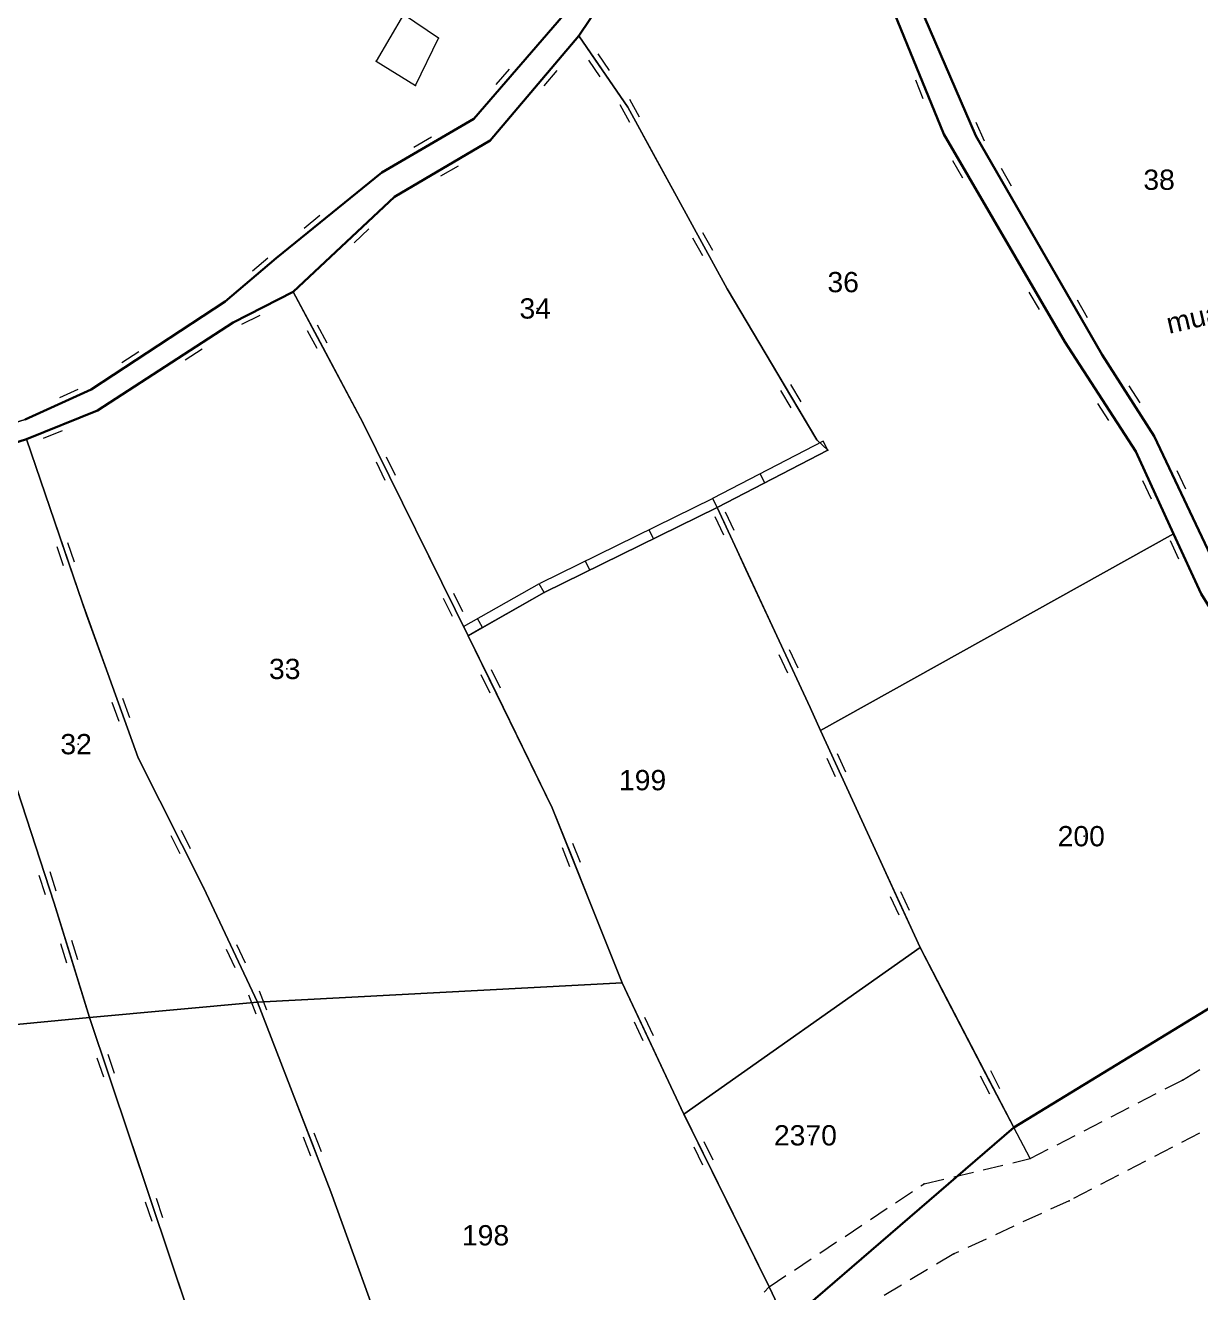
# Model space of a CAD drawing. Header units: millimetres. Extents: x 614452 to 616952, y 4151662 to 4153442.
# Drawn here: x 615077.7 to 615193.7, y 4151844.9 to 4151969.9 of the extents above; entities that cross this region are included whole.
import ezdxf
from ezdxf.xclip import XClip

# ---------------------------------------------------------------- set-up
doc = ezdxf.new("R2010")
doc.units = ezdxf.units.MM
doc.header["$XCLIPFRAME"] = 2
for name, color, linetype, lineweight in [('02_ADA_ALN_YENI', 7, 'Continuous', 30), ('03_PARSEL_ALN_ESKI', 18, 'Continuous', 0), ('03_PARSEL_ALN_YENI', 171, 'Continuous', 0), ('03_PARSEL_NO_ESKI', 5, 'Continuous', 0), ('03_PARSEL_SNR_YENI', 5, 'Continuous', 0), ('04_YAPI_SNR_TSCLSZ', 77, 'Continuous', 0), ('06_DETAY_SNR_PAFTA', 26, 'Continuous', 0), ('07_SNRTIP_GECERLI', 30, 'Continuous', 0), ('07_SNRTIP_SABIT', 18, 'Continuous', 0), ('NOKTA_DETAY_YENI', 171, 'Continuous', 0), ('NOKTA_PARSEL_YENI', 30, 'Continuous', 0), ('NOKTA_YAPI_TSCLSIZ', 77, 'Continuous', 0), ('YENER_NOT', 4, 'Continuous', 0)]:
    doc.layers.add(name, color=color, linetype=linetype, lineweight=lineweight)
doc.styles.get("Standard").update_dxf_attribs({"font": 'Arial'})

# ---------------------------------------------------------------- blocks, each defined once
blk = doc.blocks.new('fggg')
at = {"layer": '02_ADA_ALN_YENI', "color": 252}
for points in [[(615077.71, 4151931.03, 0), (615084.22, 4151933.99, 0), (615097.43, 4151942.68, 0), (615102.47, 4151946.96, 0), (615112.88, 4151955.4, 0), (615121.99, 4151960.7, 0), (615130.84, 4151970.93, 0), (615146.38, 4151994.32, 0), (615150.35, 4151994.41, 0), (615159.79, 4151994.09, 0), (615156.38, 4152014.35, 0), (615151.78, 4152018.55, 0), (615148.75, 4152027.73, 0), (615141.86, 4152041.47, 0), (615152.26, 4152033.59, 0), (615152.78, 4152027.01, 0), (615155, 4152021.73, 0), (615161.11, 4152015.29, 0), (615162.61, 4151993.11, 0), (615176.41, 4151994.14, 0), (615187.54, 4151994.02, 0), (615191.71, 4151994.48, 0), (615206.22, 4151996.42, 0)], [(615195.3, 4151916.33, 0), (615189.13, 4151929.39, 0), (615183.98, 4151937.42, 0), (615171.51, 4151959.01, 0), (615163.49, 4151977.6, 0), (615162.61, 4151990.04, 0), (615177.05, 4151992.08, 0), (615187, 4151990.39, 0), (615193.9, 4151990.12, 0)], [(615068.14, 4151926.03, 0), (615077.83, 4151929.11, 0), (615084.84, 4151931.93, 0), (615098.22, 4151940.61, 0), (615104.16, 4151943.62, 0), (615114.14, 4151952.99, 0), (615123.59, 4151958.55, 0), (615132.33, 4151968.9, 0), (615146.75, 4151990.29, 0), (615150.45, 4151991.98, 0), (615159.13, 4151992.18, 0), (615160.84, 4151977.64, 0), (615168.36, 4151959.17, 0), (615180.3, 4151938.7, 0), (615187.29, 4151927.87, 0), (615191.02, 4151919.76, 0), (615193.74, 4151913.85, 0), (615201.05, 4151902.08, 0), (615213.08, 4151884.27, 0), (615175.25, 4151861.18, 0), (615152.82, 4151841.86, 0)]]:
    blk.add_polyline3d(points, dxfattribs=at)
at = {"layer": '03_PARSEL_ALN_ESKI', "color": 252}
for p in [(615189.8, 4151954.69), (615158.62, 4151944.59), (615128.23, 4151941.99), (615103.51, 4151906.43), (615082.92, 4151899.01), (615138.93, 4151895.46), (615182.22, 4151889.93), (615155.09, 4151860.42), (615123.42, 4151850.56)]:
    blk.add_point(p, dxfattribs=at)
at = {"layer": '03_PARSEL_ALN_YENI', "color": 252}
for points in [[(615119.92, 4151994.49, 0), (615130.84, 4151970.93, 0), (615121.99, 4151960.7, 0), (615112.88, 4151955.4, 0), (615102.47, 4151946.96, 0), (615097.43, 4151942.68, 0), (615084.22, 4151933.99, 0), (615077.71, 4151931.03, 0), (615067.33, 4151927.83, 0), (615049.7, 4151929.65, 0), (615052.23, 4151960.2, 0), (615037.54, 4151967.15, 0), (615024.95, 4151970.29, 0), (615013.5, 4151975.81, 0), (615016.86, 4151988.58, 0), (615047.6, 4151996.24, 0), (615066.86, 4151999.62, 0), (615079.72, 4152001.67, 0), (615113.75, 4152012, 0), (615119.92, 4151994.49, 0)], [(615168.36, 4151959.17, 0), (615180.3, 4151938.7, 0), (615187.29, 4151927.87, 0), (615191.02, 4151919.76, 0), (615156.2, 4151900.37, 0), (615155.16, 4151902.63, 0), (615145.99, 4151922.34, 0), (615156.9, 4151928, 0), (615155.83, 4151929.04, 0), (615146.98, 4151943.93, 0), (615137.17, 4151961.85, 0), (615132.33, 4151968.9, 0), (615146.75, 4151990.29, 0), (615150.45, 4151991.98, 0), (615159.13, 4151992.18, 0), (615160.84, 4151977.64, 0), (615168.36, 4151959.17, 0)], [(615194.63, 4151976.7, 0), (615205.15, 4151960.2, 0), (615221, 4151934.6, 0), (615222.07, 4151932.88, 0), (615225.88, 4151925.76, 0), (615195.3, 4151916.33, 0), (615189.13, 4151929.39, 0), (615183.98, 4151937.42, 0), (615171.51, 4151959.01, 0), (615163.49, 4151977.6, 0), (615162.61, 4151990.04, 0), (615177.05, 4151992.08, 0), (615187, 4151990.39, 0), (615193.9, 4151990.12, 0), (615194.63, 4151976.7, 0)], [(615114.14, 4151952.99, 0), (615123.59, 4151958.55, 0), (615132.33, 4151968.9, 0), (615137.17, 4151961.85, 0), (615146.98, 4151943.93, 0), (615155.83, 4151929.04, 0), (615156.9, 4151928, 0), (615145.99, 4151922.34, 0), (615128.93, 4151913.97, 0), (615121.42, 4151909.71, 0), (615111.05, 4151930.69, 0), (615104.16, 4151943.62, 0), (615114.14, 4151952.99, 0)], [(615136.61, 4151875.46, 0), (615100.64, 4151873.55, 0), (615095.3, 4151884.87, 0), (615088.86, 4151897.67, 0), (615083.32, 4151913, 0), (615077.83, 4151929.11, 0), (615084.84, 4151931.93, 0), (615098.22, 4151940.61, 0), (615104.16, 4151943.62, 0), (615111.05, 4151930.69, 0), (615121.42, 4151909.71, 0), (615129.71, 4151892.74, 0), (615136.61, 4151875.46, 0)], [(615080.55, 4151883.31, 0), (615073.68, 4151904.33, 0), (615068.14, 4151926.03, 0), (615077.83, 4151929.11, 0), (615083.32, 4151913, 0), (615088.86, 4151897.67, 0), (615095.3, 4151884.87, 0), (615100.64, 4151873.55, 0), (615084.04, 4151872.05, 0), (615080.55, 4151883.31, 0)], [(615084.04, 4151872.05, 0), (615058.94, 4151869.63, 0), (615057.88, 4151874.28, 0), (615053.52, 4151893.93, 0), (615049.65, 4151912.85, 0), (615049.53, 4151928.12, 0), (615068.14, 4151926.03, 0), (615073.68, 4151904.33, 0), (615080.55, 4151883.31, 0), (615084.04, 4151872.05, 0)], [(615145.99, 4151922.34, 0), (615155.16, 4151902.63, 0), (615156.2, 4151900.37, 0), (615166.03, 4151878.94, 0), (615142.71, 4151862.52, 0), (615136.61, 4151875.46, 0), (615129.71, 4151892.74, 0), (615121.42, 4151909.71, 0), (615128.93, 4151913.97, 0), (615145.99, 4151922.34, 0)], [(615156.2, 4151900.37, 0), (615191.02, 4151919.76, 0), (615193.74, 4151913.85, 0), (615201.05, 4151902.08, 0), (615213.08, 4151884.27, 0), (615175.25, 4151861.18, 0), (615166.03, 4151878.94, 0), (615156.2, 4151900.37, 0)], [(615151.11, 4151845.47, 0), (615142.71, 4151862.52, 0), (615166.03, 4151878.94, 0), (615175.25, 4151861.18, 0), (615152.82, 4151841.86, 0), (615151.11, 4151845.47, 0)], [(615152.82, 4151841.86, 0), (615124.09, 4151816.59, 0), (615121.58, 4151820.27, 0), (615113.89, 4151838.2, 0), (615107.87, 4151854.84, 0), (615100.64, 4151873.55, 0), (615136.61, 4151875.46, 0), (615142.71, 4151862.52, 0), (615151.11, 4151845.47, 0), (615152.82, 4151841.86, 0)], [(615094.03, 4151842.3, 0), (615084.04, 4151872.05, 0), (615100.64, 4151873.55, 0), (615107.87, 4151854.84, 0), (615113.89, 4151838.2, 0), (615121.58, 4151820.27, 0), (615124.09, 4151816.59, 0), (615106.32, 4151806.16, 0), (615103.65, 4151811.56, 0), (615094.03, 4151842.3, 0)], [(615058.94, 4151869.63, 0), (615084.04, 4151872.05, 0), (615094.03, 4151842.3, 0), (615103.65, 4151811.56, 0), (615106.32, 4151806.16, 0), (615077.83, 4151786.04, 0), (615075.62, 4151793.57, 0), (615074.01, 4151804.44, 0), (615071.83, 4151819.13, 0), (615066.24, 4151837.21, 0), (615064.55, 4151844.84, 0), (615062.73, 4151853.06, 0), (615058.94, 4151869.63, 0)]]:
    blk.add_polyline3d(points, close=True, dxfattribs=at)
at = {"layer": '03_PARSEL_SNR_YENI', "color": 252}
for p, q in [((615135.57, 4151973.71, 0.95), (615132.33, 4151968.9, 0.95)), ((615166.48, 4151963.81, 0.95), (615162.7, 4151973.07, 0.95)), ((615165.47, 4151973.01, 0.95), (615169.43, 4151963.83, 0.95)), ((615125.26, 4151964.48, 0.95), (615130.84, 4151970.93, 0.95)), ((615132.33, 4151968.9, 0.95), (615129.11, 4151965.08, 0.95)), ((615134.34, 4151965.97, 0.95), (615132.33, 4151968.9, 0.95)), ((615134.44, 4151964.83, 0.95), (615133.31, 4151966.48, 0.95)), ((615135.37, 4151965.47, 0.95), (615134.24, 4151967.12, 0.95)), ((615129.11, 4151965.08, 0.95), (615123.59, 4151958.55, 0.95)), ((615124.18, 4151964.09, 0.95), (615125.49, 4151965.61, 0.95)), ((615130.18, 4151965.48, 0.95), (615128.89, 4151963.96, 0.95)), ((615137.17, 4151961.85, 0.95), (615134.34, 4151965.97, 0.95)), ((615121.99, 4151960.7, 0.95), (615125.26, 4151964.48, 0.95)), ((615166.33, 4151962.67, 0.95), (615165.58, 4151964.52, 0.95)), ((615168.36, 4151959.17, 0.95), (615166.48, 4151963.81, 0.95)), ((615169.43, 4151963.83, 0.95), (615171.41, 4151959.24, 0.95)), ((615138.34, 4151960.87, 0.95), (615137.38, 4151962.62, 0.95)), ((615137.36, 4151960.33, 0.95), (615136.4, 4151962.08, 0.95)), ((615137.37, 4151961.47, 0.95), (615137.17, 4151961.85, 0.95)), ((615139.77, 4151957.09, 0.95), (615137.37, 4151961.47, 0.95)), ((615117.2, 4151957.92, 0.95), (615121.99, 4151960.7, 0.95)), ((615171.53, 4151960.38, 0.95), (615172.33, 4151958.54, 0.95)), ((615116.06, 4151957.9, 0.95), (615117.79, 4151958.91, 0.95)), ((615123.59, 4151958.55, 0.95), (615119.28, 4151956.02, 0.95)), ((615170.23, 4151955.98, 0.95), (615168.36, 4151959.17, 0.95)), ((615171.41, 4151959.24, 0.95), (615171.51, 4151959.01, 0.95)), ((615171.51, 4151959.01, 0.95), (615174.01, 4151954.68, 0.95)), ((615112.88, 4151955.4, 0.95), (615117.2, 4151957.92, 0.95)), ((615120.43, 4151956.04, 0.95), (615118.7, 4151955.03, 0.95)), ((615144.58, 4151948.32, 0.95), (615139.77, 4151957.09, 0.95)), ((615170.24, 4151954.84, 0.95), (615169.24, 4151956.56, 0.95)), ((615106.35, 4151950.11, 0.95), (615112.88, 4151955.4, 0.95)), ((615119.28, 4151956.02, 0.95), (615114.14, 4151952.99, 0.95)), ((615172.74, 4151951.66, 0.95), (615170.23, 4151955.98, 0.95)), ((615174, 4151955.83, 0.95), (615175, 4151954.1, 0.95)), ((615174.01, 4151954.68, 0.95), (615179.01, 4151946.03, 0.95)), ((615114.14, 4151952.99, 0.95), (615110.49, 4151949.57, 0.95)), ((615105.22, 4151949.92, 0.95), (615106.78, 4151951.18, 0.95)), ((615177.78, 4151943.02, 0.95), (615172.74, 4151951.66, 0.95)), ((615102.47, 4151946.96, 0.95), (615106.35, 4151950.11, 0.95)), ((615111.6, 4151949.84, 0.95), (615110.15, 4151948.48, 0.95)), ((615110.49, 4151949.57, 0.95), (615104.16, 4151943.62, 0.95)), ((615144.56, 4151947.17, 0.95), (615143.6, 4151948.92, 0.95)), ((615145.55, 4151947.71, 0.95), (615144.59, 4151949.46, 0.95)), ((615146.98, 4151943.93, 0.95), (615144.58, 4151948.32, 0.95)), ((615100.12, 4151945.7, 0.95), (615101.64, 4151947, 0.95)), ((615101.24, 4151945.92, 0.95), (615102.47, 4151946.96, 0.95)), ((615097.43, 4151942.68, 0.95), (615101.24, 4151945.92, 0.95)), ((615179.01, 4151946.03, 0.95), (615181.52, 4151941.7, 0.95)), ((615104.16, 4151943.62, 0.95), (615099.7, 4151941.36, 0.95)), ((615104.16, 4151943.62, 0.95), (615106.51, 4151939.21, 0.95)), ((615148.16, 4151941.94, 0.95), (615146.98, 4151943.93, 0.95)), ((615177.8, 4151941.88, 0.95), (615176.79, 4151943.6, 0.95)), ((615096.75, 4151942.23, 0.95), (615097.43, 4151942.68, 0.95)), ((615180.3, 4151938.7, 0.95), (615177.78, 4151943.02, 0.95)), ((615181.5, 4151942.84, 0.95), (615182.5, 4151941.11, 0.95)), ((615088.4, 4151936.74, 0.95), (615096.75, 4151942.23, 0.95)), ((615099.7, 4151941.36, 0.95), (615098.22, 4151940.61, 0.95)), ((615100.84, 4151941.31, 0.95), (615099.06, 4151940.41, 0.95)), ((615153.27, 4151933.34, 0.95), (615148.16, 4151941.94, 0.95)), ((615181.52, 4151941.7, 0.95), (615183.98, 4151937.42, 0.95)), ((615098.22, 4151940.61, 0.95), (615094.03, 4151937.89, 0.95)), ((615105.54, 4151939.83, 0.95), (615106.48, 4151938.07, 0.95)), ((615106.53, 4151940.36, 0.95), (615107.47, 4151938.59, 0.95)), ((615106.51, 4151939.21, 0.95), (615111.05, 4151930.69, 0.95)), ((615184.57, 4151932.07, 0.95), (615180.3, 4151938.7, 0.95)), ((615094.03, 4151937.89, 0.95), (615085.64, 4151932.45, 0.95)), ((615087.25, 4151936.66, 0.95), (615088.93, 4151937.76, 0.95)), ((615095.17, 4151937.96, 0.95), (615093.49, 4151936.88, 0.95)), ((615183.98, 4151937.42, 0.95), (615186.68, 4151933.21, 0.95)), ((615084.22, 4151933.99, 0.95), (615088.4, 4151936.74, 0.95)), ((615081.12, 4151933.2, 0.95), (615082.94, 4151934.03, 0.95)), ((615082.26, 4151933.1, 0.95), (615084.22, 4151933.99, 0.95)), ((615153.3, 4151932.19, 0.95), (615152.28, 4151933.91, 0.95)), ((615154.27, 4151932.77, 0.95), (615153.25, 4151934.49, 0.95)), ((615186.61, 4151934.36, 0.95), (615187.69, 4151932.67, 0.95)), ((615077.71, 4151931.03, 0.95), (615082.26, 4151933.1, 0.95)), ((615085.64, 4151932.45, 0.95), (615084.84, 4151931.93, 0.95)), ((615155.83, 4151929.04, 0.95), (615153.27, 4151933.34, 0.95)), ((615184.64, 4151930.93, 0.95), (615183.56, 4151932.61, 0.95)), ((615186.68, 4151933.21, 0.95), (615189.13, 4151929.39, 0.95)), ((615084.84, 4151931.93, 0.95), (615080.2, 4151930.07, 0.95)), ((615187.29, 4151927.87, 0.95), (615184.57, 4151932.07, 0.95)), ((615080.2, 4151930.07, 0.95), (615077.83, 4151929.11, 0.95)), ((615081.34, 4151929.92, 0.95), (615079.48, 4151929.17, 0.95)), ((615111.05, 4151930.69, 0.95), (615113.26, 4151926.21, 0.95)), ((615077.83, 4151929.11, 0.95), (615073.06, 4151927.6, 0.95)), ((615078.48, 4151927.2, 0.95), (615077.83, 4151929.11, 0.95)), ((615156.44, 4151928.89, 0.95), (615145.53, 4151923.23, 0.95)), ((615156.9, 4151928, 0.95), (615155.83, 4151929.04, 0.95)), ((615156.9, 4151928, 0.95), (615156.44, 4151928.89, 0.95)), ((615189.13, 4151929.39, 0.95), (615191.26, 4151924.87, 0.95)), ((615113.32, 4151927.35, 0.95), (615114.21, 4151925.56, 0.95)), ((615156.9, 4151928, 0.95), (615150.69, 4151924.78, 0.95)), ((615188.93, 4151924.3, 0.95), (615187.29, 4151927.87, 0.95)), ((615081.7, 4151917.73, 0.95), (615078.48, 4151927.2, 0.95)), ((615112.32, 4151926.85, 0.95), (615113.2, 4151925.06, 0.95)), ((615113.26, 4151926.21, 0.95), (615117.7, 4151917.24, 0.95)), ((615150.69, 4151924.78, 0.95), (615150.23, 4151925.67, 0.95)), ((615188.84, 4151923.16, 0.95), (615188, 4151924.98, 0.95)), ((615191.26, 4151924.87, 0.95), (615195.3, 4151916.33, 0.95)), ((615191.34, 4151926.02, 0.95), (615192.2, 4151924.21, 0.95)), ((615150.69, 4151924.78, 0.95), (615145.99, 4151922.34, 0.95)), ((615191.02, 4151919.76, 0.95), (615188.93, 4151924.3, 0.95)), ((615145.55, 4151923.24, 0.95), (615128.49, 4151914.87, 0.95)), ((615145.99, 4151922.34, 0.95), (615139.71, 4151919.26, 0.95)), ((615145.99, 4151922.34, 0.95), (615145.55, 4151923.24, 0.95)), ((615146.73, 4151920.76, 0.95), (615145.99, 4151922.34, 0.95)), ((615146.64, 4151919.62, 0.95), (615145.79, 4151921.43, 0.95)), ((615147.66, 4151920.1, 0.95), (615146.81, 4151921.91, 0.95)), ((615139.71, 4151919.26, 0.95), (615139.27, 4151920.16, 0.95)), ((615148.83, 4151916.23, 0.95), (615146.73, 4151920.76, 0.95)), ((615082.56, 4151916.96, 0.95), (615081.91, 4151918.86, 0.95)), ((615139.71, 4151919.26, 0.95), (615133.42, 4151916.17, 0.95)), ((615191.56, 4151917.25, 0.95), (615190.72, 4151919.06, 0.95)), ((615191.65, 4151918.39, 0.95), (615191.02, 4151919.76, 0.95)), ((615081.49, 4151916.6, 0.95), (615080.85, 4151918.49, 0.95)), ((615083.32, 4151913, 0.95), (615081.7, 4151917.73, 0.95)), ((615193.74, 4151913.85, 0.95), (615191.65, 4151918.39, 0.95)), ((615117.7, 4151917.24, 0.95), (615119.91, 4151912.76, 0.95)), ((615133.42, 4151916.17, 0.95), (615128.93, 4151913.97, 0.95)), ((615133.42, 4151916.17, 0.95), (615132.98, 4151917.07, 0.95)), ((615153.05, 4151907.16, 0.95), (615148.83, 4151916.23, 0.95)), ((615128.43, 4151914.84, 0.95), (615120.93, 4151910.58, 0.95)), ((615128.93, 4151913.97, 0.95), (615128.43, 4151914.84, 0.95)), ((615119.97, 4151913.91, 0.95), (615120.86, 4151912.11, 0.95)), ((615128.93, 4151913.97, 0.95), (615122.84, 4151910.52, 0.95)), ((615083.76, 4151911.77, 0.95), (615083.32, 4151913, 0.95)), ((615118.96, 4151913.41, 0.95), (615119.85, 4151911.62, 0.95)), ((615119.91, 4151912.76, 0.95), (615121.42, 4151909.71, 0.95)), ((615087.16, 4151902.37, 0.95), (615083.76, 4151911.77, 0.95)), ((615122.84, 4151910.52, 0.95), (615122.34, 4151911.39, 0.95)), ((615122.84, 4151910.52, 0.95), (615121.42, 4151909.71, 0.95)), ((615121.42, 4151909.71, 0.95), (615123.61, 4151905.22, 0.95)), ((615152.96, 4151906.02, 0.95), (615152.12, 4151907.83, 0.95)), ((615153.98, 4151906.49, 0.95), (615153.14, 4151908.31, 0.95)), ((615123.68, 4151906.37, 0.95), (615124.56, 4151904.57, 0.95)), ((615155.16, 4151902.63, 0.95), (615153.05, 4151907.16, 0.95)), ((615122.67, 4151905.87, 0.95), (615123.55, 4151904.08, 0.95)), ((615123.61, 4151905.22, 0.95), (615128, 4151896.24, 0.95)), ((615086.97, 4151901.24, 0.95), (615086.29, 4151903.12, 0.95)), ((615088.86, 4151897.67, 0.95), (615087.16, 4151902.37, 0.95)), ((615088.03, 4151901.62, 0.95), (615087.35, 4151903.5, 0.95)), ((615156.2, 4151900.37, 0.95), (615155.16, 4151902.63, 0.95)), ((615157.78, 4151896.92, 0.95), (615156.2, 4151900.37, 0.95)), ((615075.23, 4151899.58, 0.95), (615078.34, 4151890.07, 0.95)), ((615093.05, 4151889.33, 0.95), (615088.86, 4151897.67, 0.95)), ((615157.68, 4151895.78, 0.95), (615156.85, 4151897.59, 0.95)), ((615158.7, 4151896.25, 0.95), (615157.87, 4151898.06, 0.95)), ((615128, 4151896.24, 0.95), (615129.71, 4151892.74, 0.95)), ((615159.86, 4151892.38, 0.95), (615157.78, 4151896.92, 0.95)), ((615129.71, 4151892.74, 0.95), (615131.57, 4151888.09, 0.95)), ((615164.03, 4151883.29, 0.95), (615159.86, 4151892.38, 0.95)), ((615078.34, 4151890.07, 0.95), (615079.9, 4151885.32, 0.95)), ((615093, 4151888.19, 0.95), (615092.1, 4151889.97, 0.95)), ((615094.01, 4151888.69, 0.95), (615093.11, 4151890.48, 0.95)), ((615095.3, 4151884.87, 0.95), (615093.05, 4151889.33, 0.95)), ((615130.68, 4151888.81, 0.95), (615131.42, 4151886.95, 0.95)), ((615131.72, 4151889.23, 0.95), (615132.46, 4151887.37, 0.95)), ((615131.57, 4151888.09, 0.95), (615135.27, 4151878.8, 0.95)), ((615079.05, 4151886.1, 0.95), (615079.67, 4151884.19, 0.95)), ((615080.12, 4151886.44, 0.95), (615080.74, 4151884.54, 0.95)), ((615079.9, 4151885.32, 0.95), (615080.55, 4151883.31, 0.95)), ((615098.5, 4151878.08, 0.95), (615095.3, 4151884.87, 0.95)), ((615163.94, 4151882.14, 0.95), (615163.1, 4151883.96, 0.95)), ((615164.96, 4151882.61, 0.95), (615164.13, 4151884.43, 0.95)), ((615080.55, 4151883.31, 0.95), (615082.03, 4151878.54, 0.95)), ((615166.12, 4151878.74, 0.95), (615164.03, 4151883.29, 0.95)), ((615081.2, 4151879.33, 0.95), (615081.79, 4151877.42, 0.95)), ((615082.03, 4151878.54, 0.95), (615084.04, 4151872.05, 0.95)), ((615082.27, 4151879.66, 0.95), (615082.87, 4151877.75, 0.95)), ((615098.42, 4151876.93, 0.95), (615097.57, 4151878.74, 0.95)), ((615099.44, 4151877.41, 0.95), (615098.59, 4151879.22, 0.95)), ((615135.27, 4151878.8, 0.95), (615136.61, 4151875.46, 0.95)), ((615168.33, 4151874.49, 0.95), (615166.12, 4151878.74, 0.95)), ((615100.64, 4151873.55, 0.95), (615098.5, 4151878.08, 0.95)), ((615136.61, 4151875.46, 0.95), (615138.74, 4151870.94, 0.95)), ((615100.49, 4151872.36, 0.95), (615099.77, 4151874.23, 0.95)), ((615100.66, 4151873.5, 0.95), (615100.64, 4151873.55, 0.95)), ((615101.54, 4151872.77, 0.95), (615100.82, 4151874.63, 0.95)), ((615172.94, 4151865.62, 0.95), (615168.33, 4151874.49, 0.95)), ((615102.46, 4151868.83, 0.95), (615100.66, 4151873.5, 0.95)), ((615084.04, 4151872.05, 0.95), (615085.63, 4151867.31, 0.95)), ((615137.8, 4151871.6, 0.95), (615138.65, 4151869.79, 0.95)), ((615138.82, 4151872.08, 0.95), (615139.67, 4151870.27, 0.95)), ((615138.74, 4151870.94, 0.95), (615142.4, 4151863.14, 0.95)), ((615106.07, 4151859.51, 0.95), (615102.46, 4151868.83, 0.95)), ((615084.78, 4151868.08, 0.95), (615085.42, 4151866.18, 0.95)), ((615085.63, 4151867.31, 0.95), (615088.81, 4151857.83, 0.95)), ((615085.85, 4151868.44, 0.95), (615086.48, 4151866.54, 0.95)), ((615172.9, 4151864.47, 0.95), (615171.98, 4151866.25, 0.95)), ((615173.9, 4151864.99, 0.95), (615172.98, 4151866.77, 0.95)), ((615175.25, 4151861.18, 0.95), (615172.94, 4151865.62, 0.95)), ((615142.4, 4151863.14, 0.95), (615144.61, 4151858.65, 0.95)), ((615176.88, 4151858.12, 0.95), (615175.25, 4151861.18, 0.95)), ((615105.9, 4151858.37, 0.95), (615105.18, 4151860.24, 0.95)), ((615106.95, 4151858.78, 0.95), (615106.23, 4151860.64, 0.95)), ((615144.68, 4151859.8, 0.95), (615145.56, 4151858.01, 0.95)), ((615107.87, 4151854.84, 0.95), (615106.07, 4151859.51, 0.95)), ((615143.67, 4151859.3, 0.95), (615144.55, 4151857.51, 0.95)), ((615144.61, 4151858.65, 0.95), (615149.04, 4151849.68, 0.95)), ((615088.81, 4151857.83, 0.95), (615090.41, 4151853.09, 0.95)), ((615108.79, 4151852.3, 0.95), (615107.87, 4151854.84, 0.95)), ((615089.55, 4151853.86, 0.95), (615090.19, 4151851.96, 0.95)), ((615090.62, 4151854.22, 0.95), (615091.26, 4151852.32, 0.95)), ((615090.41, 4151853.09, 0.95), (615093.59, 4151843.61, 0.95)), ((615112.19, 4151842.9, 0.95), (615108.79, 4151852.3, 0.95)), ((615149.04, 4151849.68, 0.95), (615151.11, 4151845.47, 0.95))]:
    blk.add_line(p, q, dxfattribs=at)
for p in [(615132.33, 4151968.9, 612.29), (615132.33, 4151968.9, 612.29), (615132.33, 4151968.9, 612.29), (615137.17, 4151961.85, 611.84), (615137.17, 4151961.85, 611.84), (615121.99, 4151960.7, 613.17), (615121.99, 4151960.7, 613.17), (615123.59, 4151958.55, 611.98), (615123.59, 4151958.55, 611.98), (615168.36, 4151959.17, 611.8), (615168.36, 4151959.17, 611.8), (615171.51, 4151959.01, 611.92), (615171.51, 4151959.01, 611.92), (615112.88, 4151955.4, 613.46), (615112.88, 4151955.4, 613.46), (615114.14, 4151952.99, 611.99), (615114.14, 4151952.99, 611.99), (615102.47, 4151946.96, 612.7), (615102.47, 4151946.96, 612.7), (615104.16, 4151943.62, 611.66), (615104.16, 4151943.62, 611.66), (615104.16, 4151943.62, 611.66), (615146.98, 4151943.93, 610.83), (615146.98, 4151943.93, 610.83), (615097.43, 4151942.68, 613.79), (615097.43, 4151942.68, 613.79), (615098.22, 4151940.61, 611.88), (615098.22, 4151940.61, 611.88), (615180.3, 4151938.7, 609.88), (615180.3, 4151938.7, 609.88), (615183.98, 4151937.42, 609.7), (615183.98, 4151937.42, 609.7), (615084.22, 4151933.99, 613.44), (615084.22, 4151933.99, 613.44), (615084.84, 4151931.93, 611.45), (615084.84, 4151931.93, 611.45), (615111.05, 4151930.69, 610.24), (615111.05, 4151930.69, 610.24), (615077.83, 4151929.11, 611.14), (615077.83, 4151929.11, 611.14), (615077.83, 4151929.11, 611.14), (615155.83, 4151929.04, 610.74), (615155.83, 4151929.04, 610.74), (615189.13, 4151929.39, 609.05), (615189.13, 4151929.39, 609.05), (615156.9, 4151928, 609.31), (615156.9, 4151928, 609.31), (615187.29, 4151927.87, 609.13), (615187.29, 4151927.87, 609.13), (615145.99, 4151922.34, 611.03), (615145.99, 4151922.34, 611.03), (615145.99, 4151922.34, 611.03), (615191.02, 4151919.76, 609.13), (615191.02, 4151919.76, 608.75), (615128.93, 4151913.97, 610.35), (615128.93, 4151913.97, 610.35), (615083.32, 4151913, 609.51), (615083.32, 4151913, 609.51), (615121.42, 4151909.71, 609.32), (615121.42, 4151909.71, 609.32), (615121.42, 4151909.71, 609.32), (615155.16, 4151902.63, 608.41), (615155.16, 4151902.63, 608.41), (615156.2, 4151900.37, 608.41), (615156.2, 4151900.37, 608.12), (615088.86, 4151897.67, 608.78), (615088.86, 4151897.67, 608.78), (615129.71, 4151892.74, 608.41), (615129.71, 4151892.74, 608.41), (615095.3, 4151884.87, 608.05), (615095.3, 4151884.87, 608.05), (615080.55, 4151883.31, 608.03), (615080.55, 4151883.31, 608.03), (615166.12, 4151878.74, 608.12), (615166.12, 4151878.74, 608.12), (615136.61, 4151875.46, 608.35), (615136.61, 4151875.46, 608.35), (615100.64, 4151873.55, 607.94), (615100.64, 4151873.55, 607.94), (615084.04, 4151872.05, 607.8), (615084.04, 4151872.05, 607.8), (615142.4, 4151863.14, 607.83), (615142.4, 4151863.14, 607.83), (615175.25, 4151861.18, 608.12), (615175.25, 4151861.18, 607.27), (615176.88, 4151858.12, 607.27), (615107.87, 4151854.84, 608.08), (615107.87, 4151854.84, 608.08), (615151.11, 4151845.47, 607.24)]:
    blk.add_point(p, dxfattribs=at)
at = {"layer": '04_YAPI_SNR_TSCLSZ', "color": 252}
for p, q in [((615115.02, 4151970.99, 617.72), (615112.33, 4151966.37, 618.09)), ((615118.5, 4151968.64, 615.53), (615115.02, 4151970.99, 617.72)), ((615116.23, 4151964, 616.74), (615118.5, 4151968.64, 615.53)), ((615112.33, 4151966.37, 618.09), (615116.23, 4151964, 616.74))]:
    blk.add_line(p, q, dxfattribs=at)
at = {"layer": '06_DETAY_SNR_PAFTA', "color": 252}
for p, q in [((615191.92, 4151865.87, 0.95), (615193.63, 4151866.91, 0.95)), ((615190.21, 4151864.99, 0.95), (615191.92, 4151865.87, 0.95)), ((615187.55, 4151863.62, 0.95), (615189.32, 4151864.53, 0.95)), ((615184.88, 4151862.24, 0.95), (615186.66, 4151863.16, 0.95)), ((615182.21, 4151860.87, 0.95), (615183.99, 4151861.78, 0.95)), ((615179.55, 4151859.49, 0.95), (615181.32, 4151860.41, 0.95)), ((615193.58, 4151860.62, 0.95), (615191.8, 4151859.7, 0.95)), ((615176.88, 4151858.12, 0.95), (615178.66, 4151859.04, 0.95)), ((615190.92, 4151859.24, 0.95), (615189.14, 4151858.32, 0.95)), ((615172.25, 4151857.02, 0.95), (615174.19, 4151857.48, 0.95)), ((615175.17, 4151857.71, 0.95), (615176.88, 4151858.12, 0.95)), ((615188.25, 4151857.86, 0.95), (615186.48, 4151856.94, 0.95)), ((615166.41, 4151855.64, 0.95), (615168.35, 4151856.1, 0.95)), ((615169.33, 4151856.33, 0.95), (615171.27, 4151856.79, 0.95)), ((615185.59, 4151856.48, 0.95), (615183.81, 4151855.56, 0.95)), ((615163.6, 4151853.77, 0.95), (615165.27, 4151854.88, 0.95)), ((615166.1, 4151855.43, 0.95), (615166.41, 4151855.64, 0.95)), ((615182.92, 4151855.1, 0.95), (615181.15, 4151854.18, 0.95)), ((615180.71, 4151853.96, 0.95), (615178.9, 4151853.12, 0.95)), ((615161.11, 4151852.11, 0.95), (615162.77, 4151853.22, 0.95)), ((615177.99, 4151852.7, 0.95), (615176.17, 4151851.87, 0.95)), ((615158.61, 4151850.45, 0.95), (615160.27, 4151851.56, 0.95)), ((615175.26, 4151851.45, 0.95), (615173.45, 4151850.61, 0.95)), ((615156.11, 4151848.79, 0.95), (615157.77, 4151849.9, 0.95)), ((615172.54, 4151850.19, 0.95), (615170.72, 4151849.36, 0.95)), ((615169.34, 4151848.72, 0.95), (615167.62, 4151847.7, 0.95)), ((615169.81, 4151848.94, 0.95), (615169.34, 4151848.72, 0.95)), ((615153.61, 4151847.13, 0.95), (615155.28, 4151848.24, 0.95)), ((615151.11, 4151845.47, 0.95), (615152.78, 4151846.58, 0.95)), ((615166.76, 4151847.18, 0.95), (615165.05, 4151846.16, 0.95)), ((615150.62, 4151844.96, 0.95), (615151.11, 4151845.47, 0.95)), ((615164.19, 4151845.65, 0.95), (615162.47, 4151844.62, 0.95))]:
    blk.add_line(p, q, dxfattribs=at)
for p in [(615191.92, 4151865.87, 607.93), (615191.92, 4151865.87, 607.93), (615176.88, 4151858.12, 607.27), (615176.88, 4151858.12, 607.27), (615166.41, 4151855.64, 607.5), (615166.41, 4151855.64, 607.5), (615180.71, 4151853.96, 607.67), (615180.71, 4151853.96, 607.67), (615169.34, 4151848.72, 607.42), (615169.34, 4151848.72, 607.42), (615151.11, 4151845.47, 607.24), (615151.11, 4151845.47, 607.24)]:
    blk.add_point(p, dxfattribs=at)
at = {"layer": '07_SNRTIP_GECERLI', "color": 252}
for points in [[(615156.2, 4151900.37, 0), (615191.02, 4151919.76, 0)], [(615213.08, 4151884.27, 0), (615175.25, 4151861.18, 0)], [(615142.71, 4151862.52, 607.83), (615166.03, 4151878.94, 608.12)], [(615100.64, 4151873.55, 607.94), (615136.61, 4151875.46, 608.36)], [(615084.04, 4151872.05, 607.8), (615100.64, 4151873.55, 607.94)], [(615058.94, 4151869.63, 0), (615084.04, 4151872.05, 607.8)], [(615152.82, 4151841.86, 0), (615175.25, 4151861.18, 607.42)], [(615151.11, 4151845.47, 607.24), (615152.82, 4151841.86, 0)]]:
    blk.add_polyline3d(points, dxfattribs=at)
at = {"layer": '07_SNRTIP_SABIT', "color": 252}
for points in [[(615132.33, 4151968.9, 612.29), (615146.75, 4151990.29, 612.77), (615150.45, 4151991.98, 613.03), (615159.13, 4151992.18, 609.84)], [(615159.13, 4151992.18, 609.84), (615160.84, 4151977.64, 612.72), (615168.36, 4151959.17, 611.8), (615180.3, 4151938.7, 609.88), (615187.29, 4151927.87, 609.13), (615191.02, 4151919.76, 609.13)], [(615162.61, 4151990.04, 616.21), (615163.49, 4151977.6, 613), (615171.51, 4151959.01, 611.92), (615183.98, 4151937.42, 609.7), (615189.13, 4151929.39, 609.05), (615195.3, 4151916.33, 608.9)], [(615049.7, 4151929.65, 613.28), (615067.33, 4151927.83, 612.37), (615077.71, 4151931.03, 612.42), (615084.22, 4151933.99, 613.44), (615097.43, 4151942.68, 613.79), (615102.47, 4151946.96, 612.7), (615112.88, 4151955.4, 613.46), (615121.99, 4151960.7, 613.17), (615130.84, 4151970.93, 612.73)], [(615104.16, 4151943.62, 611.66), (615114.14, 4151952.99, 611.99), (615123.59, 4151958.55, 611.98), (615132.33, 4151968.9, 612.29)], [(615156.9, 4151928, 609.31), (615155.83, 4151929.04, 610.74), (615146.98, 4151943.93, 610.83), (615137.17, 4151961.85, 611.84), (615132.33, 4151968.9, 612.29)], [(615077.83, 4151929.11, 611.14), (615084.84, 4151931.93, 611.45), (615098.22, 4151940.61, 611.88), (615104.16, 4151943.62, 611.66)], [(615104.16, 4151943.62, 611.66), (615111.05, 4151930.69, 610.24), (615121.42, 4151909.71, 609.32)], [(615068.14, 4151926.03, 610.86), (615077.83, 4151929.11, 611.14)], [(615077.83, 4151929.11, 611.14), (615083.32, 4151913, 609.51), (615088.86, 4151897.67, 608.78), (615095.3, 4151884.87, 608.05), (615100.64, 4151873.55, 607.94)], [(615145.99, 4151922.34, 611.03), (615156.9, 4151928, 609.31)], [(615068.14, 4151926.03, 610.86), (615073.68, 4151904.33, 608.88), (615080.55, 4151883.31, 608.03), (615084.04, 4151872.05, 607.8)], [(615121.42, 4151909.71, 609.32), (615128.93, 4151913.97, 610.35), (615145.99, 4151922.34, 611.03)], [(615145.99, 4151922.34, 611.03), (615155.16, 4151902.63, 608.41), (615156.2, 4151900.37, 608.41)], [(615191.02, 4151919.76, 0), (615193.74, 4151913.85, 608.75), (615201.05, 4151902.08, 608.56), (615213.08, 4151884.27, 608.56)], [(615121.42, 4151909.71, 609.32), (615129.71, 4151892.74, 608.41), (615136.61, 4151875.46, 608.35)], [(615156.2, 4151900.37, 0), (615166.03, 4151878.94, 608.12)], [(615166.03, 4151878.94, 608.12), (615175.25, 4151861.18, 0)], [(615136.61, 4151875.46, 608.35), (615142.71, 4151862.52, 607.83)], [(615100.64, 4151873.55, 607.94), (615107.87, 4151854.84, 608.08), (615113.89, 4151838.2, 607.22), (615121.58, 4151820.27, 607.38)], [(615084.04, 4151872.05, 607.8), (615094.03, 4151842.3, 607.66), (615103.65, 4151811.56, 607.27)], [(615142.71, 4151862.52, 607.83), (615151.11, 4151845.47, 607.24)], [(615142.71, 4151862.52, 607.83), (615142.71, 4151862.52, 607.83)]]:
    blk.add_polyline3d(points, dxfattribs=at)
at = {"layer": 'NOKTA_DETAY_YENI', "color": 252}
for p in [(615191.92, 4151865.87, 607.93), (615176.88, 4151858.12, 607.27), (615166.41, 4151855.64, 607.5), (615180.71, 4151853.96, 607.67), (615169.34, 4151848.72, 607.42)]:
    blk.add_point(p, dxfattribs=at)
at = {"layer": 'NOKTA_PARSEL_YENI', "color": 252}
for p in [(615132.33, 4151968.9, 612.29), (615137.17, 4151961.85, 611.84), (615121.99, 4151960.7, 613.17), (615123.59, 4151958.55, 611.98), (615168.36, 4151959.17, 611.8), (615171.51, 4151959.01, 611.92), (615112.88, 4151955.4, 613.46), (615114.14, 4151952.99, 611.99), (615102.47, 4151946.96, 612.7), (615104.16, 4151943.62, 611.66), (615146.98, 4151943.93, 610.83), (615097.43, 4151942.68, 613.79), (615098.22, 4151940.61, 611.88), (615180.3, 4151938.7, 609.88), (615183.98, 4151937.42, 609.7), (615084.22, 4151933.99, 613.44), (615084.84, 4151931.93, 611.45), (615111.05, 4151930.69, 610.24), (615077.83, 4151929.11, 611.14), (615155.83, 4151929.04, 610.74), (615189.13, 4151929.39, 609.05), (615156.9, 4151928, 609.31), (615187.29, 4151927.87, 609.13), (615145.99, 4151922.34, 611.03), (615191.02, 4151919.76), (615128.93, 4151913.97, 610.35), (615083.32, 4151913, 609.51), (615121.42, 4151909.71, 609.32), (615155.16, 4151902.63, 608.41), (615156.2, 4151900.37), (615088.86, 4151897.67, 608.78), (615129.71, 4151892.74, 608.41), (615095.3, 4151884.87, 608.05), (615080.55, 4151883.31, 608.03), (615166.03, 4151878.94, 608.12), (615136.61, 4151875.46, 608.35), (615100.64, 4151873.55, 607.94), (615084.04, 4151872.05, 607.8), (615142.71, 4151862.52, 607.83), (615175.25, 4151861.18), (615107.87, 4151854.84, 608.08), (615151.11, 4151845.47, 607.24)]:
    blk.add_point(p, dxfattribs=at)
at = {"layer": 'NOKTA_YAPI_TSCLSIZ', "color": 252}
for p in [(615118.5, 4151968.64, 615.53), (615112.33, 4151966.37, 618.09), (615116.23, 4151964, 616.74)]:
    blk.add_point(p, dxfattribs=at)
at = {"layer": '03_PARSEL_NO_ESKI', "color": 252}
for s, p in [('38', (615188.05, 4151953.69)), ('36', (615156.87, 4151943.59)), ('34', (615126.48, 4151940.99)), ('33', (615101.76, 4151905.43)), ('32', (615081.17, 4151898.01)), ('199', (615136.3, 4151894.46)), ('200', (615179.59, 4151888.93)), ('2370', (615151.59, 4151859.42)), ('198', (615120.8, 4151849.56))]:
    blk.add_text(s, height=2, dxfattribs=at).set_placement(p)
at = {"layer": 'YENER_NOT', "color": 252}
blk.add_text('muafakat vercekler ölçü alınması için', height=2, rotation=12.9946, dxfattribs=at).set_placement((615190.58, 4151939.48))

msp = doc.modelspace()

# ---------------------------------------------------------------- block references
ref = msp.add_blockref('fggg', (0, 0))
XClip(ref).set_block_clipping_path([(615240.7433106549, 4153442.5), (615240.7433106545, 4152542.5), (614452.5, 4152542.5), (614452.5, 4151662.5), (616764.340303037, 4151662.5), (616764.340303037, 4152542.5), (616327.5, 4152542.5), (616327.5, 4153442.5)])

doc.saveas('drawing.dxf')
